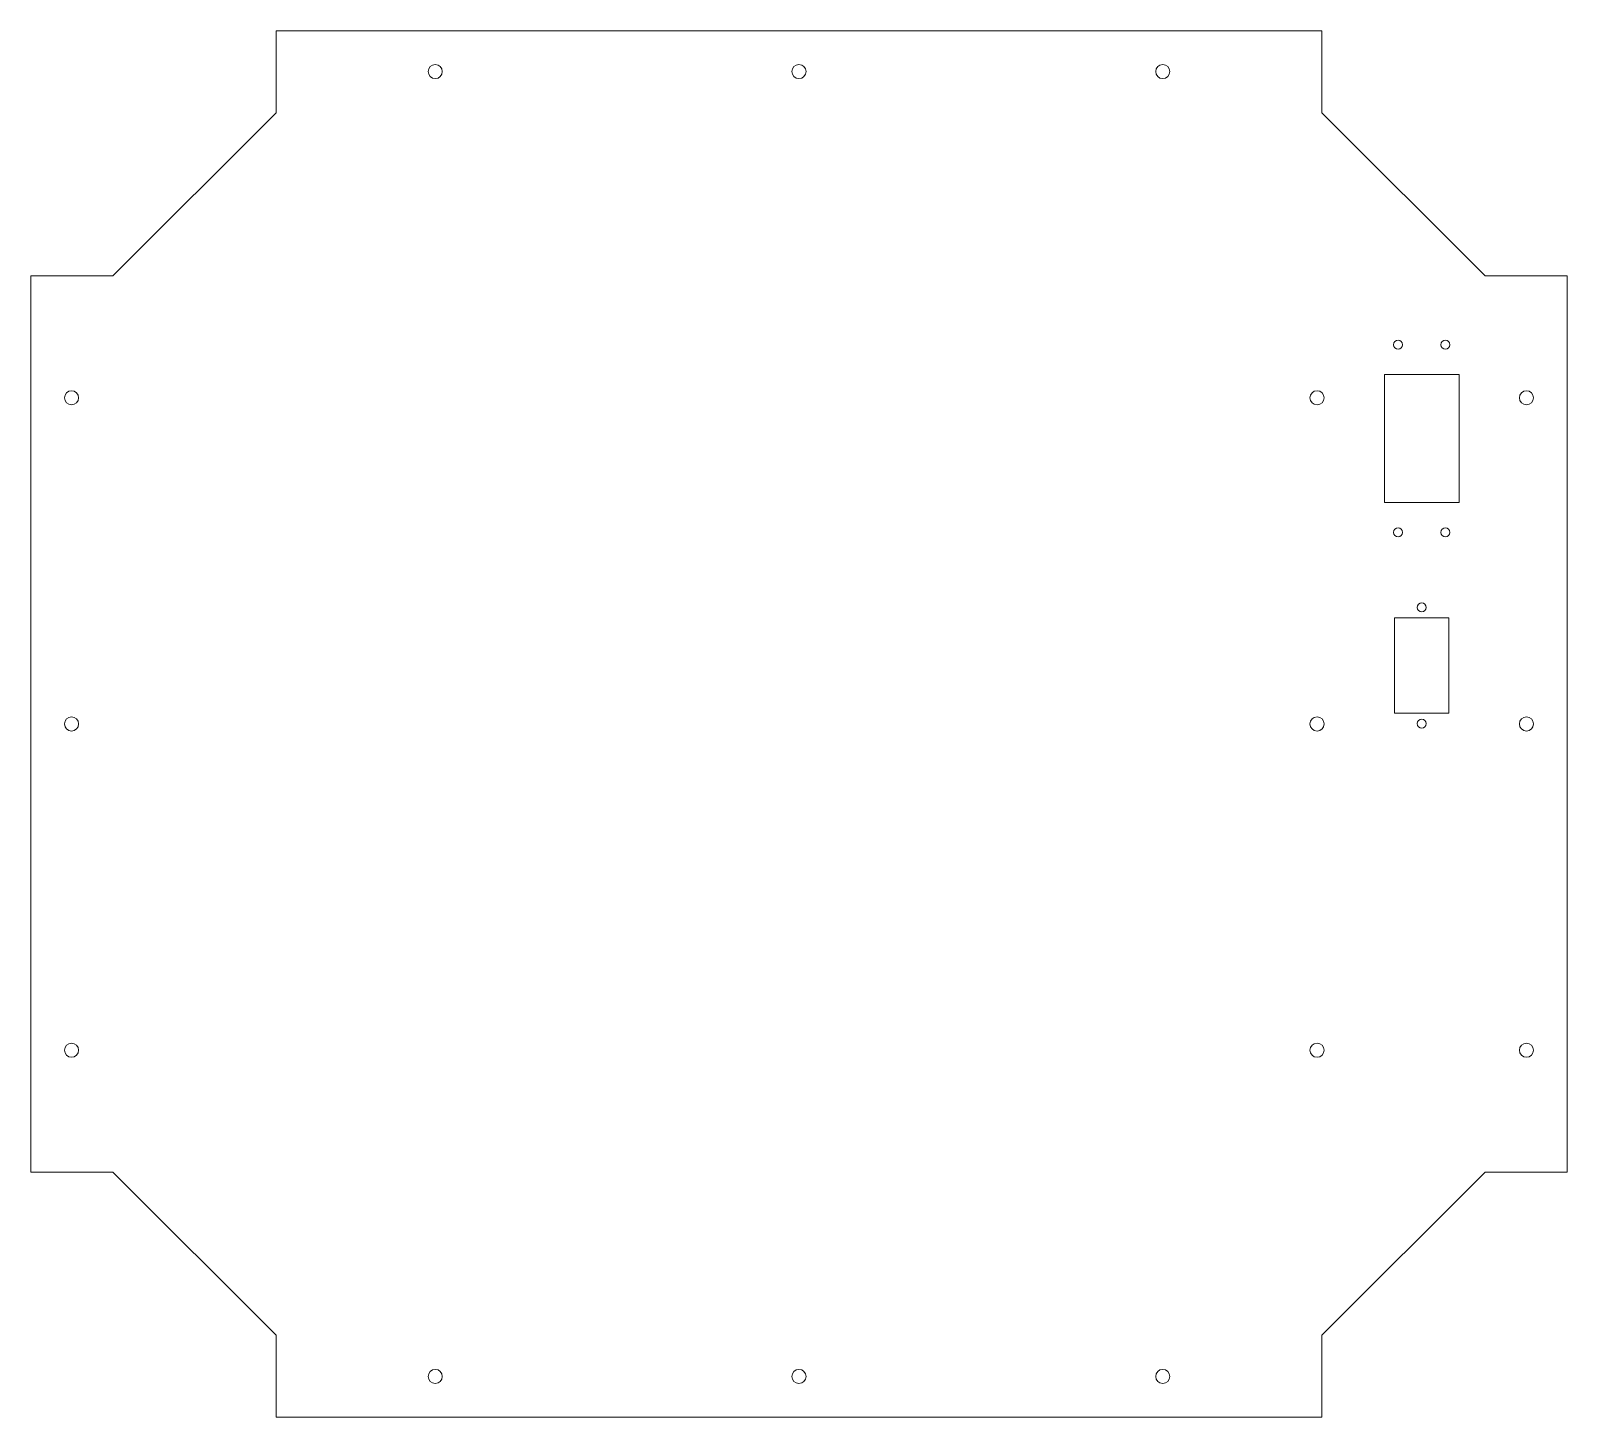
# Model space of a CAD drawing. Header units: inches. Extents: x -5 to 17.2, y -5.2 to 14.9.
import ezdxf

# ---------------------------------------------------------------- set-up
doc = ezdxf.new("R2010")
doc.units = ezdxf.units.IN
doc.header["$MEASUREMENT"] = 0
doc.layers.add('VISIBLE', color=7, linetype='Continuous', lineweight=0)

msp = doc.modelspace()

# ---------------------------------------------------------------- linework, layer by layer
at = {"layer": 'VISIBLE'}
for p, q in [((-1.471, 14.857), (13.67, 14.857)), ((-1.471, 14.857), (-1.471, 13.668)), ((13.67, 14.857), (13.67, 13.668)), ((-1.471, 13.668), (-3.834, 11.306)), ((13.67, 13.668), (16.033, 11.306)), ((-3.834, 11.306), (-5.023, 11.306)), ((-5.023, -1.671), (-5.023, 11.306)), ((16.033, 11.306), (17.222, 11.306)), ((17.222, -1.671), (17.222, 11.306)), ((15.657, 9.877), (14.574, 9.877)), ((14.574, 9.877), (14.574, 8.026)), ((15.657, 9.877), (15.657, 8.026)), ((15.657, 8.026), (14.574, 8.026)), ((15.509, 6.353), (14.722, 6.353)), ((14.722, 6.353), (14.722, 4.975)), ((15.509, 6.353), (15.509, 4.975)), ((15.509, 4.975), (14.722, 4.975)), ((-3.834, -1.671), (-5.023, -1.671)), ((-1.471, -4.033), (-3.834, -1.671)), ((13.67, -4.033), (16.033, -1.671)), ((16.033, -1.671), (17.222, -1.671)), ((-1.471, -5.222), (-1.471, -4.033)), ((13.67, -5.222), (13.67, -4.033)), ((-1.471, -5.222), (13.67, -5.222))]:
    msp.add_line(p, q, dxfattribs=at)
for centre in [(15.115, 6.505), (15.115, 4.823)]:
    msp.add_circle(centre, 0.065, dxfattribs=at)
for centre, radius, start, end in [((0.834, 14.266), 0.102, 90, 270), ((0.834, 14.266), 0.102, 270, 90), ((6.099, 14.266), 0.102, 90, 270), ((6.099, 14.266), 0.102, 270, 90), ((11.365, 14.266), 0.102, 90, 270), ((11.365, 14.266), 0.102, 270, 90), ((14.773, 10.31), 0.065, 90, 270), ((14.773, 10.31), 0.065, 270, 90), ((15.458, 10.31), 0.065, 90, 270), ((15.458, 10.31), 0.065, 270, 90), ((-4.432, 9.542), 0.102, 90, 270), ((-4.432, 9.542), 0.102, 270, 90), ((13.599, 9.542), 0.102, 90, 270), ((13.599, 9.542), 0.102, 270, 90), ((16.631, 9.542), 0.102, 90, 270), ((16.631, 9.542), 0.102, 270, 90), ((14.773, 7.593), 0.065, 90, 270), ((14.773, 7.593), 0.065, 270, 90), ((15.458, 7.593), 0.065, 90, 270), ((15.458, 7.593), 0.065, 270, 90), ((-4.432, 4.818), 0.102, 90, 270), ((-4.432, 4.818), 0.102, 270, 90), ((13.599, 4.818), 0.102, 90, 270), ((13.599, 4.818), 0.102, 270, 90), ((16.631, 4.818), 0.102, 90, 270), ((16.631, 4.818), 0.102, 270, 90), ((-4.432, 0.093), 0.102, 90, 270), ((-4.432, 0.093), 0.102, 270, 90), ((13.599, 0.093), 0.102, 90, 270), ((13.599, 0.093), 0.102, 270, 90), ((16.631, 0.093), 0.102, 90, 270), ((16.631, 0.093), 0.102, 270, 90), ((0.834, -4.631), 0.102, 90, 270), ((0.834, -4.631), 0.102, 270, 90), ((6.099, -4.631), 0.102, 90, 270), ((6.099, -4.631), 0.102, 270, 90), ((11.365, -4.631), 0.102, 90, 270), ((11.365, -4.631), 0.102, 270, 90)]:
    msp.add_arc(centre, radius, start, end, dxfattribs=at)

doc.saveas('drawing.dxf')
